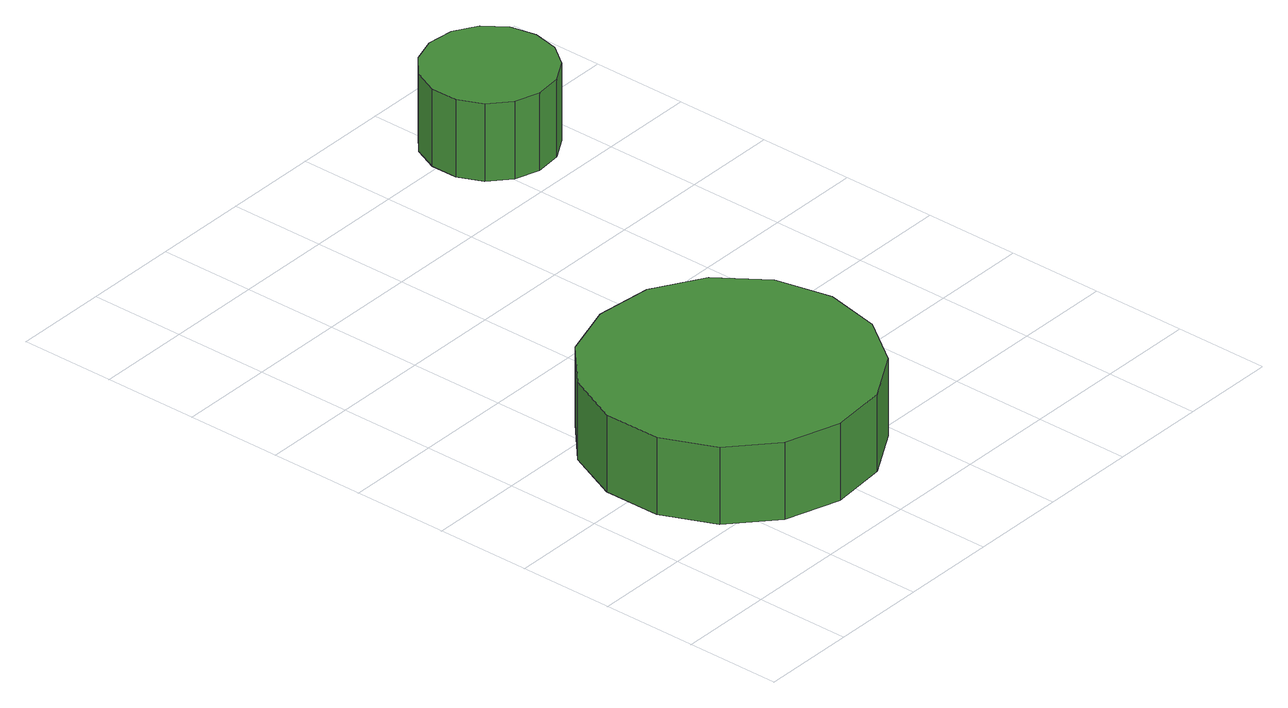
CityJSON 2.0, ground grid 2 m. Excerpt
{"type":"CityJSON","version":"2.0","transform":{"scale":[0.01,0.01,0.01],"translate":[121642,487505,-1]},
"CityObjects":{
"tree1":{"type":"SolitaryVegetationObject","attributes":{"function":"something"},"geometry":[{"type":"MultiSurface","lod":"1","boundaries":[[[0,1,2,3,4,5,6,7,8,9,10,11,12,13,14]],[[15,16,17,18,19,20,21,22,23,24,25,26,27,28,29]],[[0,29,28,1]],[[1,28,27,2]],[[2,27,26,3]],[[3,26,25,4]],[[4,25,24,5]],[[5,24,23,6]],[[6,23,22,7]],[[7,22,21,8]],[[8,21,20,9]],[[9,20,19,10]],[[10,19,18,11]],[[11,18,17,12]],[[12,17,16,13]],[[13,16,15,14]],[[14,15,29,0]]]}]},
"tree2":{"type":"SolitaryVegetationObject","attributes":{"function":"something"},"geometry":[{"type":"MultiSurface","lod":"1","boundaries":[[[30,31,32,33,34,35,36,37,38,39,40,41,42,43,44]],[[45,46,47,48,49,50,51,52,53,54,55,56,57,58,59]],[[30,59,58,31]],[[31,58,57,32]],[[32,57,56,33]],[[33,56,55,34]],[[34,55,54,35]],[[35,54,53,36]],[[36,53,52,37]],[[37,52,51,38]],[[38,51,50,39]],[[39,50,49,40]],[[40,49,48,41]],[[41,48,47,42]],[[42,47,46,43]],[[43,46,45,44]],[[44,45,59,30]]]}]}
},
"vertices":[
[663,384,251],[638,502,251],[567,600,251],[462,661,251],[342,673,251],[227,636,251],[137,555,251],[88,444,251],[88,323,251],[137,213,251],[227,132,251],[342,95,251],[462,107,251],[567,168,251],[638,266,251],[638,266,82],[567,168,82],[462,107,82],[342,95,82],[227,132,82],[137,213,82],[88,323,82],[88,444,82],[137,555,82],[227,636,82],[342,673,82],[462,661,82],[567,600,82],[638,502,82],[663,384,82],
[1003,1382,243],[992,1436,243],[959,1481,243],[911,1509,243],[855,1515,243],[803,1498,243],[761,1461,243],[739,1410,243],[739,1354,243],[761,1303,243],[803,1266,243],[855,1249,243],[911,1255,243],[959,1283,243],[992,1328,243],[992,1328,73],[959,1283,73],[911,1255,73],[855,1249,73],[803,1266,73],[761,1303,73],[739,1354,73],[739,1410,73],[761,1461,73],[803,1498,73],[855,1515,73],[911,1509,73],[959,1481,73],[992,1436,73],[1003,1382,73]
]}
